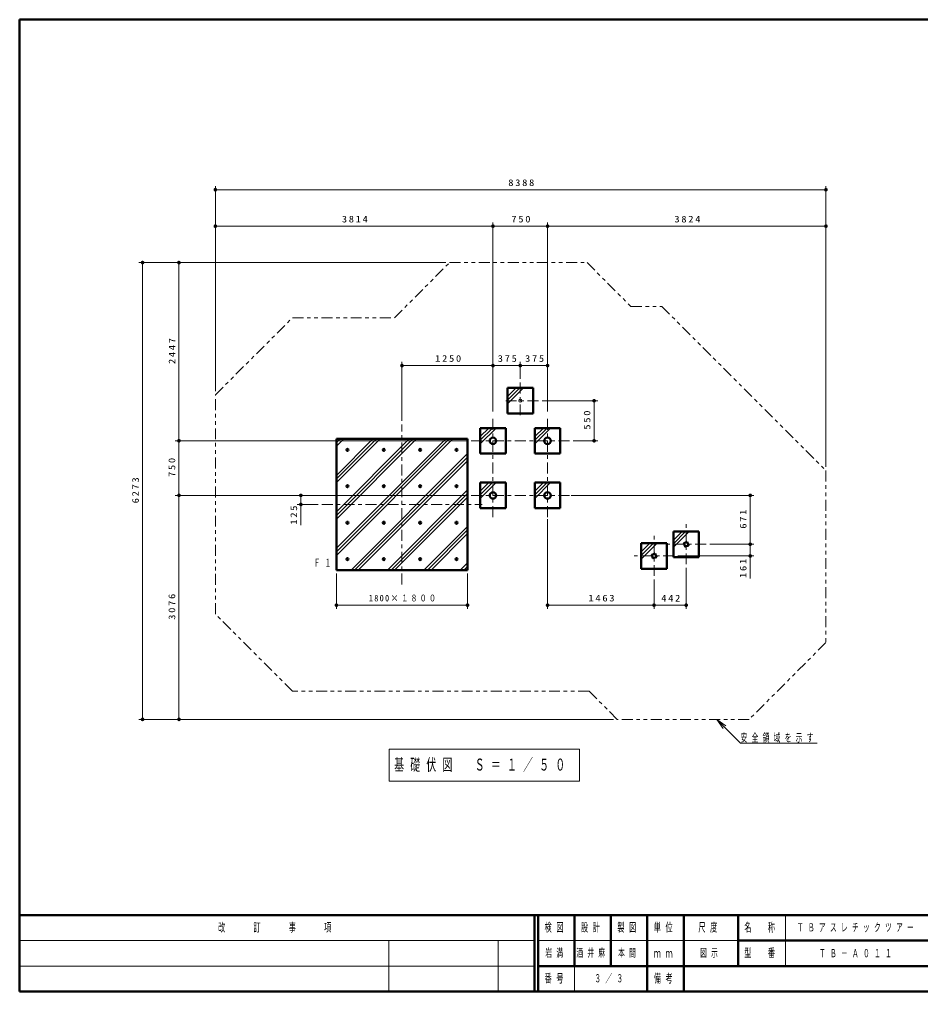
# Model space of a CAD drawing. Units: millimetres on the paper, scale 1:50. Extents: x -385 to 0, y -594 to 267.
# Drawn here: x -385 to -137.4, y -594 to -327 of the extents above; entities that cross this region are included whole.
import ezdxf

# ---------------------------------------------------------------- set-up
doc = ezdxf.new("R2010")
doc.units = ezdxf.units.MM
doc.linetypes.add('USER2', pattern=[6, 3, -1, 1, -1])
doc.linetypes.add('USER3', pattern=[8, 3, -1, 1, -1, 1, -1])
doc.layers.add('LY_1', color=7, linetype='Continuous', lineweight=13)
doc.styles.add('ＭＳ ゴシック', font='')
doc.styles.get('ＭＳ ゴシック').set_extended_font_data('MS Gothic')

# ---------------------------------------------------------------- blocks, each defined once
blk = doc.blocks.new('filled_dot')
at = {"color": 0, "linetype": 'Continuous', "lineweight": -2, "const_width": 1.25}
blk.add_lwpolyline([(-0.625, 0, 1), (0.625, 0, 1)], format="xyb", close=True, dxfattribs=at)

msp = doc.modelspace()

# ---------------------------------------------------------------- linework, layer by layer
at = {"layer": 'LY_1', "lineweight": 50}
for p, q in [((0, -327), (-385, -327)), ((-385, -327), (-385, -594)), ((-385, -573), (0, -573)), ((-385, -594), (0, -594))]:
    msp.add_line(p, q, dxfattribs=at)
at = {"layer": 'LY_1'}
for p, q in [((-331.174, -382.781), (-331.174, -372.781)), ((-331.174, -373.781), (-163.422, -373.781)), ((-163.422, -382.781), (-163.422, -372.781)), ((-331.174, -429.13), (-331.174, -382.781)), ((-331.174, -383.781), (-254.902, -383.781)), ((-254.902, -434.72), (-254.902, -382.781)), ((-254.902, -383.781), (-239.902, -383.781)), ((-239.902, -434.72), (-239.902, -382.781)), ((-239.902, -383.781), (-163.422, -383.781)), ((-163.422, -449.921), (-163.422, -382.781)), ((-342.174, -393.781), (-352.174, -393.781)), ((-351.174, -519.243), (-351.174, -393.781)), ((-267.808, -393.781), (-342.174, -393.781)), ((-341.174, -442.72), (-341.174, -393.781)), ((-279.902, -437.22), (-279.902, -421.068)), ((-247.402, -425.72), (-247.402, -421.068)), ((-254.902, -422.068), (-279.902, -422.068)), ((-254.902, -422.068), (-247.402, -422.068)), ((-247.402, -422.068), (-239.902, -422.068)), ((-250.902, -432.564), (-246.559, -428.22)), ((-250.902, -431.574), (-247.548, -428.22)), ((-250.902, -430.584), (-248.538, -428.22)), ((-241.402, -431.72), (-226.109, -431.72)), ((-227.109, -431.72), (-227.109, -442.72)), ((-258.402, -443.564), (-254.059, -439.22)), ((-258.402, -442.574), (-255.048, -439.22)), ((-258.402, -441.584), (-256.038, -439.22)), ((-243.402, -443.564), (-239.059, -439.22)), ((-243.402, -442.574), (-240.048, -439.22)), ((-243.402, -441.584), (-241.038, -439.22)), ((-261.902, -442.72), (-342.174, -442.72)), ((-341.174, -457.72), (-341.174, -442.72)), ((-297.902, -474.21), (-265.912, -442.22)), ((-297.902, -472.23), (-267.892, -442.22)), ((-297.902, -473.22), (-266.902, -442.22)), ((-297.902, -464.21), (-275.912, -442.22)), ((-297.902, -462.23), (-277.892, -442.22)), ((-297.902, -463.22), (-276.902, -442.22)), ((-297.902, -454.21), (-285.912, -442.22)), ((-297.902, -452.23), (-287.892, -442.22)), ((-297.902, -453.22), (-286.902, -442.22)), ((-297.902, -444.21), (-295.912, -442.22)), ((-297.902, -443.22), (-296.902, -442.22)), ((-232.902, -442.72), (-226.109, -442.72)), ((-293.892, -478.22), (-261.902, -446.23)), ((-292.902, -478.22), (-261.902, -447.22)), ((-291.912, -478.22), (-261.902, -448.21)), ((-283.892, -478.22), (-261.902, -456.23)), ((-258.402, -458.564), (-254.059, -454.22)), ((-258.402, -457.574), (-255.048, -454.22)), ((-258.402, -456.584), (-256.038, -454.22)), ((-243.402, -458.564), (-239.059, -454.22)), ((-243.402, -457.574), (-240.048, -454.22)), ((-243.402, -456.584), (-241.038, -454.22)), ((-261.902, -457.72), (-342.174, -457.72)), ((-341.174, -519.243), (-341.174, -457.72)), ((-307.684, -457.72), (-307.684, -465.893)), ((-282.902, -478.22), (-261.902, -457.22)), ((-281.912, -478.22), (-261.902, -458.21)), ((-233.402, -457.72), (-183.229, -457.72)), ((-184.229, -457.72), (-184.229, -471.145)), ((-302.902, -460.22), (-308.684, -460.22)), ((-239.902, -464.22), (-239.902, -488.878)), ((-273.892, -478.22), (-261.902, -466.23)), ((-272.902, -478.22), (-261.902, -467.22)), ((-271.912, -478.22), (-261.902, -468.21)), ((-205.317, -471.989), (-200.973, -467.645)), ((-205.317, -470.999), (-201.963, -467.645)), ((-205.317, -470.009), (-202.953, -467.645)), ((-214.15, -475.204), (-209.806, -470.86)), ((-214.15, -474.214), (-210.796, -470.86)), ((-214.15, -473.224), (-211.786, -470.86)), ((-195.317, -471.145), (-183.229, -471.145)), ((-184.229, -471.145), (-184.229, -480.543)), ((-204.15, -474.36), (-183.229, -474.36)), ((-263.892, -478.22), (-261.902, -476.23)), ((-262.902, -478.22), (-261.902, -477.22)), ((-201.817, -477.645), (-201.817, -488.878)), ((-297.902, -479.22), (-297.902, -488.878)), ((-261.912, -478.22), (-261.902, -478.21)), ((-261.902, -479.22), (-261.902, -488.878)), ((-210.65, -480.86), (-210.65, -488.878)), ((-261.902, -487.878), (-297.902, -487.878)), ((-210.65, -487.878), (-239.902, -487.878)), ((-201.817, -487.878), (-210.65, -487.878)), ((-342.174, -519.243), (-352.174, -519.243)), ((-221.744, -519.243), (-342.174, -519.243)), ((-191.637, -521.718), (-193.405, -519.243)), ((-193.405, -519.243), (-190.93, -521.011)), ((-193.405, -519.243), (-191.283, -521.365)), ((-193.405, -519.243), (-186.868, -525.781)), ((-186.868, -525.781), (-165.868, -525.781)), ((-283.448, -527.455), (-283.448, -536.255)), ((-231.148, -527.455), (-283.448, -527.455)), ((-231.148, -536.255), (-231.148, -527.455)), ((-283.448, -536.255), (-231.148, -536.255)), ((-174.5, -573), (-174.5, -587)), ((-385, -580), (-243.5, -580)), ((-283.5, -580), (-283.5, -594)), ((-253.5, -580), (-253.5, -594)), ((-242.5, -580), (-187.5, -580)), ((-385, -587), (-243.5, -587)), ((-232.5, -587), (-232.5, -594))]:
    msp.add_line(p, q, dxfattribs=at)
at = {"layer": 'LY_1', "linetype": 'USER2'}
for p, q in [((-247.402, -426.72), (-247.402, -436.72)), ((-242.402, -431.72), (-252.402, -431.72)), ((-254.902, -463.72), (-254.902, -436.72)), ((-239.902, -463.72), (-239.902, -436.72)), ((-279.902, -482.22), (-279.902, -438.22)), ((-260.902, -442.72), (-233.902, -442.72)), ((-260.902, -457.72), (-233.902, -457.72)), ((-301.902, -460.22), (-257.902, -460.22)), ((-201.817, -476.645), (-201.817, -465.645)), ((-210.65, -479.86), (-210.65, -468.86)), ((-196.317, -471.145), (-207.317, -471.145)), ((-205.15, -474.36), (-216.15, -474.36))]:
    msp.add_line(p, q, dxfattribs=at)
at = {"layer": 'LY_1', "color": 140, "lineweight": 50}
for p, q in [((-243.902, -428.22), (-250.902, -428.22)), ((-250.902, -428.22), (-250.902, -435.22)), ((-243.902, -435.22), (-243.902, -428.22)), ((-250.902, -435.22), (-243.902, -435.22)), ((-251.402, -439.22), (-258.402, -439.22)), ((-258.402, -439.22), (-258.402, -446.22)), ((-251.402, -446.22), (-251.402, -439.22)), ((-236.402, -439.22), (-243.402, -439.22)), ((-243.402, -439.22), (-243.402, -446.22)), ((-236.402, -446.22), (-236.402, -439.22)), ((-297.902, -442.22), (-297.902, -478.22)), ((-261.902, -442.22), (-297.902, -442.22)), ((-261.902, -478.22), (-261.902, -442.22)), ((-258.402, -446.22), (-251.402, -446.22)), ((-243.402, -446.22), (-236.402, -446.22)), ((-251.402, -454.22), (-258.402, -454.22)), ((-258.402, -454.22), (-258.402, -461.22)), ((-251.402, -461.22), (-251.402, -454.22)), ((-236.402, -454.22), (-243.402, -454.22)), ((-243.402, -454.22), (-243.402, -461.22)), ((-236.402, -461.22), (-236.402, -454.22)), ((-258.402, -461.22), (-251.402, -461.22)), ((-243.402, -461.22), (-236.402, -461.22)), ((-198.317, -467.645), (-205.317, -467.645)), ((-205.317, -467.645), (-205.317, -474.645)), ((-198.317, -474.645), (-198.317, -467.645)), ((-207.15, -470.86), (-214.15, -470.86)), ((-214.15, -470.86), (-214.15, -477.86)), ((-207.15, -477.86), (-207.15, -470.86)), ((-205.317, -474.645), (-198.317, -474.645)), ((-214.15, -477.86), (-207.15, -477.86)), ((-297.902, -478.22), (-261.902, -478.22)), ((-243.5, -573), (-243.5, -594)), ((-242.5, -573), (-242.5, -594)), ((-232.5, -573), (-232.5, -587)), ((-222.5, -573), (-222.5, -587)), ((-212.5, -573), (-212.5, -594)), ((-202.5, -573), (-202.5, -587)), ((-187.5, -573), (-187.5, -587)), ((-187.5, -580), (-70, -580)), ((-242.5, -587), (0, -587)), ((-202.5, -587), (-202.5, -594))]:
    msp.add_line(p, q, dxfattribs=at)
at = {"layer": 'LY_1', "linetype": 'USER3'}
msp.add_lwpolyline([(-309.992, -408.948), (-281.975, -408.948), (-266.808, -393.781), (-229.069, -393.781), (-217.021, -405.829), (-208.514, -405.829), (-163.422, -450.921), (-163.422, -498.155), (-184.511, -519.243), (-220.744, -519.243), (-228.496, -511.492), (-309.992, -511.492), (-331.174, -490.31), (-331.174, -430.13)], close=True, dxfattribs=at)
at = {"layer": 'LY_1', "color": 140, "lineweight": 50}
for points in [[(-201.518, -470.504), (-202.458, -470.846), (-202.116, -471.786), (-201.176, -471.444)], [(-210.351, -473.719), (-211.291, -474.061), (-210.949, -475.001), (-210.009, -474.659)]]:
    msp.add_lwpolyline(points, close=True, dxfattribs=at)
at = {"layer": 'LY_1'}
msp.add_circle((-247.402, -431.72), 0.427, dxfattribs=at)
at = {"layer": 'LY_1', "color": 140, "lineweight": 50}
for centre, radius in [((-254.902, -442.72), 0.891), ((-254.902, -442.72), 0.891), ((-239.902, -442.72), 0.891), ((-239.902, -442.72), 0.891), ((-294.902, -445.22), 0.272), ((-284.902, -445.22), 0.272), ((-274.902, -445.22), 0.272), ((-264.902, -445.22), 0.272), ((-294.902, -455.22), 0.272), ((-284.902, -455.22), 0.272), ((-274.902, -455.22), 0.272), ((-264.902, -455.22), 0.272), ((-254.902, -457.72), 0.891), ((-254.902, -457.72), 0.891), ((-239.902, -457.72), 0.891), ((-239.902, -457.72), 0.891), ((-239.902, -457.72), 0.891), ((-294.902, -465.22), 0.272), ((-284.902, -465.22), 0.272), ((-274.902, -465.22), 0.272), ((-264.902, -465.22), 0.272), ((-294.902, -475.22), 0.272), ((-284.902, -475.22), 0.272), ((-274.902, -475.22), 0.272), ((-264.902, -475.22), 0.272)]:
    msp.add_circle(centre, radius, dxfattribs=at)

# ---------------------------------------------------------------- block references
at = {"layer": 'LY_1', "xscale": 0.4, "yscale": 0.4}
for p in [(-331.174, -373.781), (-331.174, -383.781), (-254.902, -383.781), (-239.902, -383.781), (-279.902, -422.068), (-254.902, -422.068), (-247.402, -422.068), (-297.902, -487.878), (-239.902, -487.878), (-210.65, -487.878)]:
    msp.add_blockref('filled_dot', p, dxfattribs=at)
for p, rotation in [((-163.422, -373.781), 180), ((-254.902, -383.781), 180), ((-239.902, -383.781), 180), ((-163.422, -383.781), 180), ((-351.174, -393.781), 270), ((-341.174, -393.781), 270), ((-254.902, -422.068), 180), ((-247.402, -422.068), 180), ((-239.902, -422.068), 180), ((-227.109, -431.72), 270), ((-341.174, -442.72), 270), ((-341.174, -442.72), 90), ((-227.109, -442.72), 90), ((-341.174, -457.72), 270), ((-341.174, -457.72), 90), ((-307.684, -457.72), 270), ((-184.229, -457.72), 270), ((-307.684, -460.22), 90), ((-184.229, -471.145), 90), ((-184.229, -471.145), 270), ((-184.229, -474.36), 90), ((-261.902, -487.878), 180), ((-210.65, -487.878), 180), ((-201.817, -487.878), 180), ((-351.174, -519.243), 90), ((-341.174, -519.243), 90)]:
    msp.add_blockref('filled_dot', p, dxfattribs=dict(at, rotation=rotation))

# ---------------------------------------------------------------- texts
at = {"layer": 'LY_1', "style": 'ＭＳ ゴシック'}
for s, insert, char_height, attachment_point in [('\\T1.33;\\W1.15;8388', (-246.882, -372.781), 1.833, 8), ('\\T1.33;\\W1.15;3814', (-292.611, -382.781), 1.833, 8), ('\\T1.33;\\W1.15;750', (-246.987, -382.781), 1.833, 8), ('\\T1.33;\\W1.15;3824', (-201.246, -382.781), 1.833, 8), ('\\T1.33;\\W1.15;1250', (-266.979, -421.068), 1.833, 8), ('\\T1.33;\\W1.15;375', (-250.736, -421.068), 1.833, 8), ('\\T1.33;\\W1.15;375', (-243.236, -421.068), 1.833, 8), ('\\T1.64;\\W0.6;Ｆ１', (-304.176, -476.231), 2.199, 4), ('\\T1.32;\\W0.75;1800×１８００', (-279.474, -486.878), 1.833, 8), ('\\T1.33;\\W1.15;1463', (-224.848, -486.878), 1.833, 8), ('\\T1.33;\\W1.15;442', (-205.817, -486.878), 1.833, 8), ('\\T1.64;\\W0.6;安全領域を示す', (-186.868, -525.631), 2.199, 7), ('\\T1.64;\\W0.6;基礎伏図\u3000Ｓ＝１／５０', (-282.048, -531.855), 3.299, 4), ('\\T1.64;\\W0.6;改\u3000\u3000訂\u3000\u3000事\u3000\u3000項', (-314.25, -576.5), 2.346, 5), ('\\T1.64;\\W0.6;検図', (-237.5, -576.5), 2.346, 5), ('\\T1.64;\\W0.6;設計', (-227.5, -576.5), 2.346, 5), ('\\T1.64;\\W0.6;製図', (-217.5, -576.5), 2.346, 5), ('\\T1.64;\\W0.6;単位', (-207.5, -576.5), 2.346, 5), ('\\T1.64;\\W0.6;尺度', (-195.25, -576.5), 2.346, 5), ('\\T1.64;\\W0.6;名\u3000称', (-181, -576.5), 2.346, 5), ('\\T1.64;\\W0.6;ＴＢアスレチックツアー', (-154.75, -576.5), 2.199, 5), ('\\T1.64;\\W0.6;岩満', (-237.5, -583.5), 2.199, 5), ('\\T1.64;\\W0.6;酒井麻', (-232, -583.5), 2.199, 4), ('\\T1.64;\\W0.6;本間', (-217.5, -583.5), 2.199, 5), ('\\T1.64;\\W0.6;型\u3000番', (-181, -583.5), 2.346, 5), ('\\T1.64;\\W0.6;ｍｍ', (-207.5, -583.5), 2.346, 5), ('\\T1.64;\\W0.6;図示', (-198, -583.5), 2.199, 4), ('\\T1.64;\\W0.6;ＴＢ－Ａ０１１', (-154.75, -583.5), 2.199, 5), ('\\T1.64;\\W0.6;番号', (-237.5, -590.5), 2.346, 5), ('\\T1.64;\\W0.6;３／３', (-222.5, -590.5), 2.199, 5), ('\\T1.64;\\W0.6;備考', (-207.5, -590.5), 2.346, 5)]:
    msp.add_mtext(s, dxfattribs=dict(at, insert=insert, char_height=char_height, attachment_point=attachment_point))
at = {"layer": 'LY_1', "char_height": 1.833, "attachment_point": 8, "rotation": 90, "style": 'ＭＳ ゴシック'}
for s, insert in [('\\T1.33;\\W1.15;2447', (-342.174, -417.834)), ('\\T1.33;\\W1.15;550', (-228.109, -436.805)), ('\\T1.33;\\W1.15;750', (-342.174, -449.805)), ('\\T1.33;\\W1.15;6273', (-352.174, -456.096)), ('\\T1.33;\\W1.15;125', (-308.684, -462.893)), ('\\T1.33;\\W1.15;671', (-185.229, -464.016)), ('\\T1.33;\\W1.15;161', (-185.229, -477.543)), ('\\T1.33;\\W1.15;3076', (-342.174, -488.073))]:
    msp.add_mtext(s, dxfattribs=dict(at, insert=insert))

doc.saveas('drawing.dxf')
